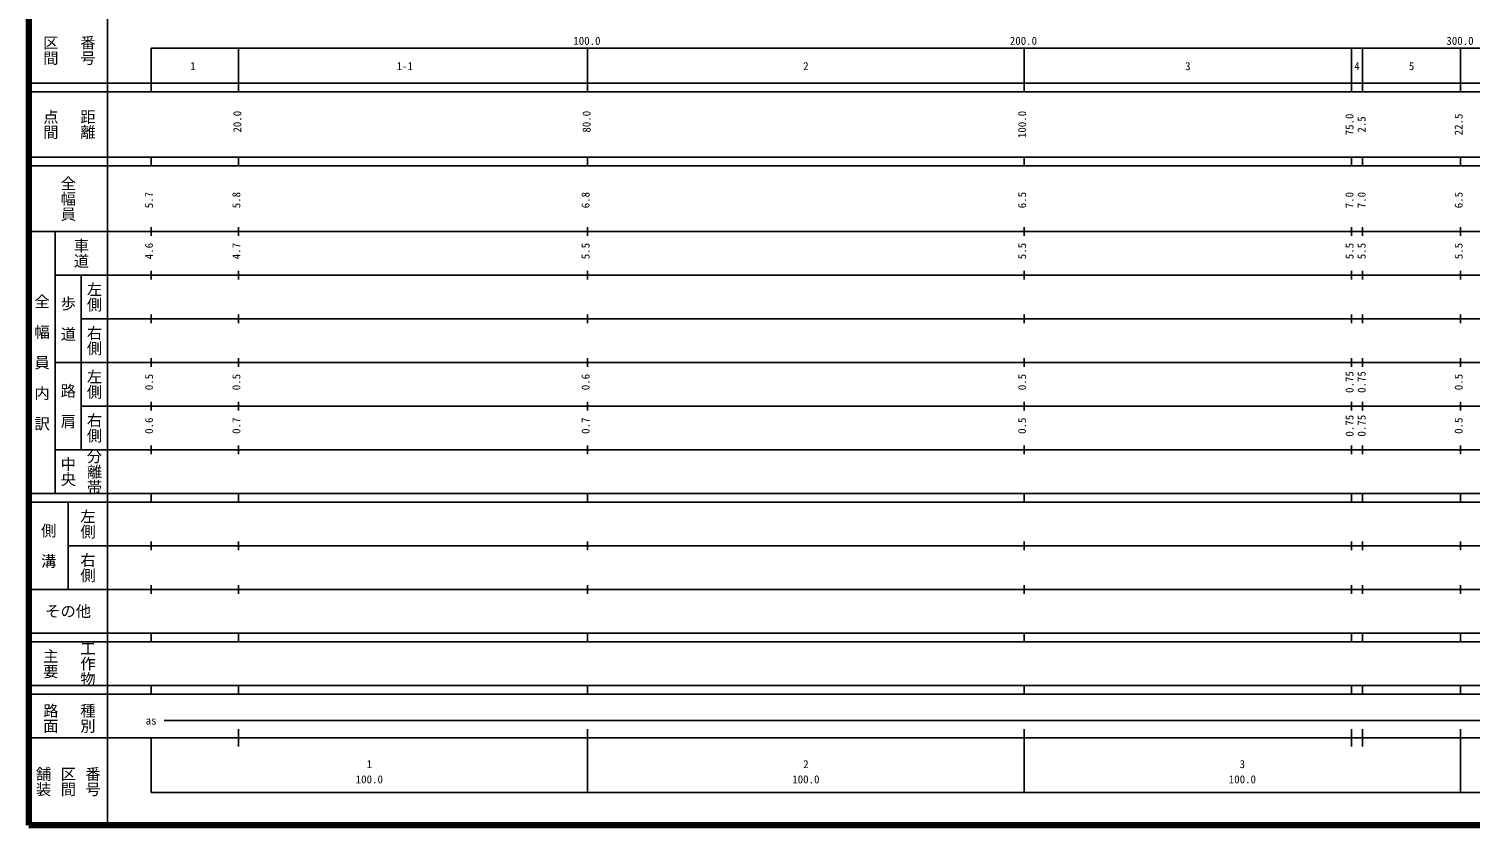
# Model space of a CAD drawing. Units: millimetres on the paper, enlarged 1000 times. Extents: x 40000 to 680000, y 20000 to 380000.
# Drawn here: x 40000 to 370181, y 20000 to 202409 of the extents above; entities that cross this region are included whole.
import ezdxf
from ezdxf.enums import TextEntityAlignment as Align

# ---------------------------------------------------------------- set-up
doc = ezdxf.new("R2010")
doc.units = ezdxf.units.MM
doc.header["$LTSCALE"] = 1000
doc.layers.add('M-TTL', color=2, linetype='Continuous', lineweight=140)
doc.layers.add('M-TTL-BAND', color=7, linetype='Continuous', lineweight=25)
doc.styles.add('@ＭＳ ゴシック', font='')
doc.styles.add('ＭＳ ゴシック', font='')
doc.styles.get('@ＭＳ ゴシック').set_extended_font_data('@MS Gothic')
doc.styles.get('ＭＳ ゴシック').set_extended_font_data('MS Gothic')

msp = doc.modelspace()

# ---------------------------------------------------------------- linework, layer by layer
at = {"layer": 'M-TTL'}
for p, q in [((40000, 380000), (40000, 20000)), ((40000, 20000), (680000, 20000))]:
    msp.add_line(p, q, dxfattribs=at)
at = {"layer": 'M-TTL-BAND'}
for p, q in [((58000, 370000), (58000, 20000)), ((68000, 198000), (579000, 198000)), ((68000, 198000), (68000, 188000)), ((88000, 188000), (88000, 198000)), ((168000, 188000), (168000, 198000)), ((268000, 188000), (268000, 198000)), ((343000, 188000), (343000, 198000)), ((345500, 188000), (345500, 198000)), ((368000, 188000), (368000, 198000)), ((40000, 190000), (579000, 190000)), ((40000, 188000), (579000, 188000)), ((40000, 173000), (579000, 173000)), ((68000, 171000), (68000, 173000)), ((88000, 171000), (88000, 173000)), ((168000, 171000), (168000, 173000)), ((268000, 171000), (268000, 173000)), ((343000, 171000), (343000, 173000)), ((345500, 171000), (345500, 173000)), ((368000, 171000), (368000, 173000)), ((40000, 171000), (579000, 171000)), ((40000, 156000), (579000, 156000)), ((46000, 96000), (46000, 156000)), ((68000, 155000), (68000, 157000)), ((88000, 155000), (88000, 157000)), ((168000, 155000), (168000, 157000)), ((268000, 155000), (268000, 157000)), ((343000, 155000), (343000, 157000)), ((345500, 155000), (345500, 157000)), ((368000, 155000), (368000, 157000)), ((46000, 146000), (579000, 146000)), ((52000, 146000), (52000, 106000)), ((68000, 145000), (68000, 147000)), ((88000, 145000), (88000, 147000)), ((168000, 145000), (168000, 147000)), ((268000, 145000), (268000, 147000)), ((343000, 145000), (343000, 147000)), ((345500, 145000), (345500, 147000)), ((368000, 145000), (368000, 147000)), ((52000, 136000), (579000, 136000)), ((68000, 135000), (68000, 137000)), ((88000, 135000), (88000, 137000)), ((168000, 135000), (168000, 137000)), ((268000, 135000), (268000, 137000)), ((343000, 135000), (343000, 137000)), ((345500, 135000), (345500, 137000)), ((368000, 135000), (368000, 137000)), ((46000, 126000), (579000, 126000)), ((68000, 125000), (68000, 127000)), ((88000, 125000), (88000, 127000)), ((168000, 125000), (168000, 127000)), ((268000, 125000), (268000, 127000)), ((343000, 125000), (343000, 127000)), ((345500, 125000), (345500, 127000)), ((368000, 125000), (368000, 127000)), ((52000, 116000), (579000, 116000)), ((68000, 115000), (68000, 117000)), ((88000, 115000), (88000, 117000)), ((168000, 115000), (168000, 117000)), ((268000, 115000), (268000, 117000)), ((343000, 115000), (343000, 117000)), ((345500, 115000), (345500, 117000)), ((368000, 115000), (368000, 117000)), ((46000, 106000), (579000, 106000)), ((68000, 105000), (68000, 107000)), ((88000, 105000), (88000, 107000)), ((168000, 105000), (168000, 107000)), ((268000, 105000), (268000, 107000)), ((343000, 105000), (343000, 107000)), ((345500, 105000), (345500, 107000)), ((368000, 105000), (368000, 107000)), ((40000, 96000), (579000, 96000)), ((68000, 94000), (68000, 96000)), ((88000, 94000), (88000, 96000)), ((168000, 94000), (168000, 96000)), ((268000, 94000), (268000, 96000)), ((343000, 94000), (343000, 96000)), ((345500, 94000), (345500, 96000)), ((368000, 94000), (368000, 96000)), ((40000, 94000), (579000, 94000)), ((49000, 94000), (49000, 74000)), ((49000, 84000), (579000, 84000)), ((68000, 83000), (68000, 85000)), ((88000, 83000), (88000, 85000)), ((168000, 83000), (168000, 85000)), ((268000, 83000), (268000, 85000)), ((343000, 83000), (343000, 85000)), ((345500, 83000), (345500, 85000)), ((368000, 83000), (368000, 85000)), ((40000, 74000), (579000, 74000)), ((68000, 73000), (68000, 75000)), ((88000, 73000), (88000, 75000)), ((168000, 73000), (168000, 75000)), ((268000, 73000), (268000, 75000)), ((343000, 73000), (343000, 75000)), ((345500, 73000), (345500, 75000)), ((368000, 73000), (368000, 75000)), ((40000, 64000), (579000, 64000)), ((68000, 62000), (68000, 64000)), ((88000, 62000), (88000, 64000)), ((168000, 62000), (168000, 64000)), ((268000, 62000), (268000, 64000)), ((343000, 62000), (343000, 64000)), ((345500, 62000), (345500, 64000)), ((368000, 62000), (368000, 64000)), ((40000, 62000), (579000, 62000)), ((40000, 52000), (579000, 52000)), ((40000, 50000), (579000, 50000)), ((68000, 50000), (68000, 52000)), ((88000, 50000), (88000, 52000)), ((168000, 50000), (168000, 52000)), ((268000, 50000), (268000, 52000)), ((343000, 50000), (343000, 52000)), ((345500, 50000), (345500, 52000)), ((368000, 50000), (368000, 52000)), ((71000, 44000), (565000, 44000)), ((40000, 40000), (579000, 40000)), ((68000, 40000), (68000, 27500)), ((88000, 38000), (88000, 42000)), ((168000, 27500), (168000, 42000)), ((268000, 27500), (268000, 42000)), ((343000, 38000), (343000, 42000)), ((345500, 38000), (345500, 42000)), ((368000, 27500), (368000, 42000)), ((68000, 27500), (579000, 27500))]:
    msp.add_line(p, q, dxfattribs=at)

# ---------------------------------------------------------------- texts
at = {"layer": 'M-TTL-BAND', "style": '@ＭＳ ゴシック'}
for s, p in [('区間', (45000, 197500)), ('番号', (53500, 197500)), ('点間', (45000, 180500)), ('距離', (53500, 180500)), ('全幅員', (49000, 163500)), ('車道', (52000, 151000)), ('左側', (55000, 141000)), ('全\u3000幅\u3000員\u3000内\u3000訳', (43000, 126000)), ('歩\u3000道', (49000, 136000)), ('右側', (55000, 131000)), ('左側', (55000, 121000)), ('路\u3000肩', (49000, 116000)), ('右側', (55000, 111000)), ('分離帯', (55000, 101000)), ('中央', (49000, 101000)), ('左側', (53500, 89000)), ('側\u3000溝', (44500, 84000)), ('右側', (53500, 79000)), ('主要', (45000, 57000)), ('工作物', (53500, 57000)), ('路面', (45000, 44500)), ('種別', (53500, 44500)), ('舗装', (43333, 30000)), ('区間', (49000, 30000)), ('番号', (54667, 30000))]:
    msp.add_text(s, height=2566, rotation=270, dxfattribs=at).set_placement(p, align=Align.MIDDLE_CENTER)
at = {"layer": 'M-TTL-BAND', "style": 'ＭＳ ゴシック'}
for s, p in [('100.0', (167844, 198195)), ('200.0', (267844, 198195)), ('300.0', (367844, 198195)), ('1', (77576, 192405)), ('1-1', (126139, 192405)), ('2', (218000, 192405)), ('3', (305500, 192405)), ('4', (344250, 192405)), ('5', (356750, 192405)), ('as', (68000, 42500)), ('1', (118000, 32523)), ('2', (218000, 32523)), ('3', (318000, 32523)), ('100.0', (118000, 29033)), ('100.0', (218000, 29033)), ('100.0', (318000, 29033))]:
    msp.add_text(s, height=1833, dxfattribs=at).set_placement(p, align=Align.BOTTOM_CENTER)
for s, p in [('20.0', (87750, 183625)), ('80.0', (167750, 183625))]:
    msp.add_text(s, height=1833, rotation=90, dxfattribs=at).set_placement(p, align=Align.MIDDLE_RIGHT)
for s, p in [('100.0', (269000, 180500)), ('75.0', (344000, 180500)), ('2.5', (346775, 180500)), ('22.5', (369000, 180500)), ('5.7', (69000, 163174)), ('5.8', (89000, 163174)), ('6.8', (169000, 163174)), ('6.5', (269000, 163174)), ('7.0', (344000, 163174)), ('7.0', (346775, 163174)), ('6.5', (369000, 163174)), ('4.6', (69000, 151500)), ('4.7', (89000, 151500)), ('5.5', (169000, 151500)), ('5.5', (269000, 151500)), ('5.5', (344000, 151500)), ('5.5', (346775, 151500)), ('5.5', (369000, 151500)), ('0.5', (69000, 121500)), ('0.5', (89000, 121500)), ('0.6', (169000, 121500)), ('0.5', (269000, 121500)), ('0.75', (344000, 121500)), ('0.75', (346775, 121500)), ('0.5', (369000, 121500)), ('0.6', (69000, 111500)), ('0.7', (89000, 111500)), ('0.7', (169000, 111500)), ('0.5', (269000, 111500)), ('0.75', (344000, 111500)), ('0.75', (346775, 111500)), ('0.5', (369000, 111500))]:
    msp.add_text(s, height=1833, rotation=90, dxfattribs=at).set_placement(p, align=Align.BOTTOM_CENTER)
msp.add_text('その他', height=2566, dxfattribs=at).set_placement((49000, 69000), align=Align.MIDDLE_CENTER)

doc.saveas('drawing.dxf')
